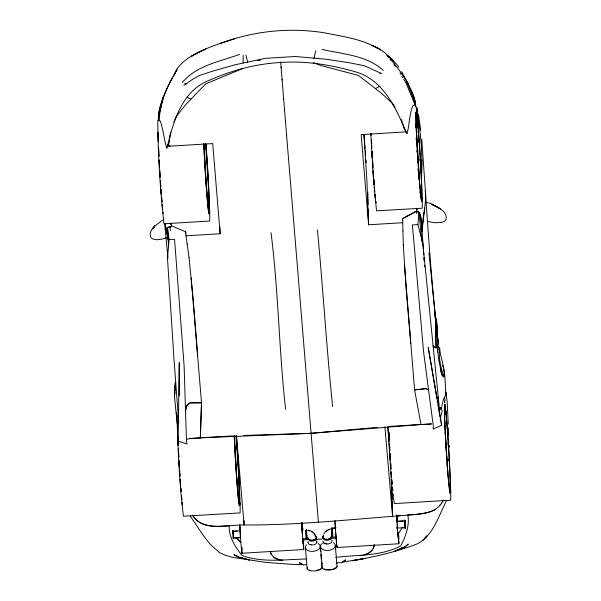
<?xml version="1.0" encoding="UTF-8"?>
<svg xmlns="http://www.w3.org/2000/svg" width="601" height="601" viewBox="0 0 601 601"><rect width="100%" height="100%" fill="white"/><g stroke="black" fill="none" stroke-linecap="round" stroke-linejoin="round"><path stroke-width="0.9" d="M179.233 395.946L179.271 362.553L178.151 441.164L187.084 443.951L186.475 441.126L184.124 366.047L174.568 239.296L169.121 239.649L167.469 258.107L174.065 360.36L178.79 423.081M421.857 159.858L421.369 179.759M243.105 62.774L243.127 55.322M402.73 222.836L402.73 220.327M306.134 538.113L306.112 538.549L306.022 538.105M306.255 530.878L306.277 530.345M332.451 528.647L332.466 528.204L332.556 528.655M448.384 446.52L448.008 442.922M337.041 546.685L336.981 547.503L398.794 543.77L398.801 541.358M437.558 352.133L437.603 348.678L438.587 359.293L441.968 375.069L440.503 369.991M448.511 449.488L448.571 444.8L449.323 446.062L448.857 447.775M425.508 201.132L425.598 193.68L421.744 139.124M437.874 346.709L439.136 347.288L439.662 348.295C438.542 357.4 440.473 367.076 443.568 375.595L443.102 375.257L443.583 375.49M415.539 105.002C412.699 87.821 401.738 72.338 390.485 59.319M421.519 178.031C422.631 154.495 420.993 130.823 416.208 107.744M185.732 410.799L186.152 407.132L187.58 404.42L190.029 402.805L201.508 402.723L200.358 437.956L189.999 438.58L186.393 439.406M177.58 421.654L177.55 422.661A45.18 1.277 86.5 0 0 177.558 427.228L177.595 429.212M201.508 402.723L200.351 437.836L310.815 433.336L421.023 424.501M232.88 530.968L232.88 530.533M404.24 527.828L397.088 527.948M404.834 520.519L404.781 520.128L404.751 521.127M404.751 520.586L404.781 520.128M405.277 527.956L405.239 528.414L405.187 528.024M241.925 552.8L241.865 553.251L241.572 550.681M331.729 533.372L332.083 537.204L336.665 536.926M157.793 120.283C157.95 154.788 160.091 189.39 164.013 223.67M174.944 387.63L175.086 384.993M416.425 213.355L416.2 211.717L419.002 212.273L417.883 224.624L422.736 242.684L439.474 409.221M186.062 408.462L186.152 407.132L187.737 404.413L190.044 402.925L201.523 402.843L191.133 277.797M434.884 315.029L435.049 314.075L437.768 331.429L437.167 329.994M425.485 200.892L422.03 230.837L423.825 254.847M175.237 382.341L174.358 395.075L177.212 423.855M441.292 408.154L440.991 407.44L439.316 410.738M174.899 390.327L175.169 393.114M336.981 546.64L336.785 545.926M437.273 337.026L434.869 314.128M437.415 336.891L434.869 313.301M170.534 132.13L169.121 142.707L167.611 146.298L212.716 143.579L220.146 233.744L186.01 235.81L187.136 243.931M159.025 120.718C160.129 105.528 164.704 91.044 172.352 77.882M415.591 112.853L415.749 112.184M437.866 350.09L438.43 346.371M302.491 538.992L307.073 538.714L307.081 537.587M336.094 527.768L331.512 528.046L331.684 532.914M424.787 208.051L423.127 218.388L422.015 230.867L420.587 215.308L419.273 212.236L416.568 210.966L402.67 218.584L402.745 220.447M334.291 528.384L331.542 528.549L331.579 530.781M332.045 536.693L331.76 533.891M439.662 348.295C440.375 357.798 445.146 367.369 444.011 376.872M415.419 105.243C415.817 97.031 410.243 89.504 406.915 82.134L414.555 101.216L415.231 103.86L414.833 104.619M437.333 331.113L436.98 323.225L435.5 316.434M417.117 208.434L416.568 210.966L417.147 208.344M448.594 447.753L448.151 440.833A43.257 1.225 86.5 0 0 447.467 430.819L446.543 419.077A45.045 1.277 86.5 0 0 445.897 412.121A43.144 1.225 86.5 0 0 445.514 408.597L444.687 404.067L444.424 406.539A45.18 1.277 86.5 0 0 444.432 411.107L444.47 413.09A45.518 1.292 86.5 0 0 444.695 420.332L444.95 426.026A44.121 1.255 86.5 0 0 445.409 435.59L447.985 475.376L449.991 492.948A42.265 1.194 86.5 0 0 450.254 492.354L450.239 481.867A45.03 1.277 86.5 0 0 449.969 474.061L449.548 464.828A44.211 1.255 86.5 0 0 449.015 454.717L448.594 447.753L449.022 446.085L448.248 444.755M313.962 58.342L315.743 50.739M441.712 406.411L443.673 398.801L445.033 395.991M373.266 548.533L374.303 544.754M374.265 545.039C373.694 550.486 368.751 554.46 363.507 555.039M440.353 418.191L442.126 411.505L441.359 407.568L440.661 407.861L439.459 410.611M173.869 121.875L176.604 115.985L185.777 104.544L205.715 83.847L242.939 68.424M323.781 533.981L326.553 530.518L330.588 528.85M173.223 76.222L175.409 73.217M446.558 500.61C438.512 515.756 433.779 534.815 417.748 543.68C396.758 551.853 374.521 556.887 352.321 560.718L365.385 558.344L342.45 562.198L345.62 559.869L341.849 562.664L336.297 562.844M174.095 74.562C166.785 88.775 158.063 104.183 158.694 120.516M441.66 503.187L443.553 500.017M174.35 73.75L177.167 69.678M174.245 74.366L176.904 70.189M402.512 527.145L398.884 532.899L397.524 532.982M241.865 553.251L303.685 549.517L303.685 547.105M175.447 71.481C181.983 60.16 194.228 53.902 205.888 49.087L198.262 52.355L191.531 56.246C205.114 47.817 220.582 43.242 235.697 38.411M439.894 505.283L441.818 503.022M422.961 540.374L426.853 535.919L424.945 538.09M372.53 549.682L368.638 552.95L365.949 554.152M182.268 82.54C196.542 65.381 219.635 61.678 239.499 54.413M440.052 505.125C433.456 513.292 422.255 513.705 412.654 514.817C356.483 518.768 300.515 525.266 244.104 524.996C227.606 524.523 203.484 532.561 192.545 515.335M405.112 546.752L408.297 544.093L404.345 547.383L401.859 547.834L405.112 546.752L404.345 547.383M326.05 531.472L327.778 530.247M162.706 220.056L154.63 226.171L152.496 228.838L154.697 226.194C151.49 228.996 148.665 233.744 151.046 237.913C155.471 241.241 161.631 239.213 166.439 237.816M169.046 227.659L171.518 225.953M183.883 85.41L192.297 79.535L198.961 75.718L213.055 71.023L235.149 64.765L265.266 58.335L295.474 56.509L326.381 59.251L349.414 62.782L364.296 65.727L381.357 73.48L379.749 73.33M169.031 227.351L171.51 225.766L170.737 223.061L171.503 225.833L185.664 231.813L185.732 233.556M379.84 86.191L375.317 88.595M402.685 218.704L416.576 211.146L419.288 212.544L420.903 217.427L422.082 231.783M436.957 398.929L428.228 347.513L441.773 425.238L433.178 429.084L433.344 426.214L423.547 351.585L412.391 224.932L417.883 224.624M318.876 569.703L319.484 569.425M435.132 509.618C426.672 513.78 417.056 514.486 407.778 514.772C409.874 525.484 405.607 536.46 400.777 545.851C381.612 556.045 359.27 554.761 338.31 557.074L335.809 557.315M396.592 515.913L398.26 515.29M396.795 516.605L400.131 515.357M220.815 43.295C254.028 30.846 290.358 27.098 325.359 32.995C344.193 36.774 364.221 39.365 380.583 50.153M328.687 529.827L329.649 529.496M168.565 245.779L167.439 227.471L170.173 226.577L170.271 230.701M234.428 538.06L240.633 537.662M234.42 537.925L239.356 537.602M414.344 105.445L412.947 105.656C409.026 114.475 409.672 124.219 407.117 133.332L406.817 133.828C396.562 109.262 383.754 80.083 355.942 71.97C331.549 64.885 306.044 60.656 280.592 62.496C254.621 63.841 229.214 71.181 205.61 81.871C180.653 93.869 172.878 123.513 166.935 148.319L166.68 147.854C163.863 139.019 163.344 129.778 160.242 120.921L159.4 120.846M359.436 555.632L361.997 555.316M306.502 564.677L303.445 564.985L299.29 562.671L302.829 564.594L292.845 564.407L266.048 562.416L232.046 557.277L225.42 555.294L219.658 552.65L210.515 544.649L203.807 536.167L190.224 516.094M377.496 427.349L310.815 433.336L243.901 435.417M331.016 538.398L336.515 537.963M321.189 563.46L322.805 563.347M257.761 60.491L260.481 60.325M406.268 131.882L361.156 134.609L368.586 224.782L402.723 222.716L402.933 230.897M164.404 223.775L209.704 221.033L209.802 210.898M189.984 438.46L232.752 435.875M388.622 426.462L431.383 423.878M431.398 423.998L421.031 424.622L414.562 389.854L425.944 388.554L428.678 389.854M234.307 531.119L240.25 530.758M396.668 521.315L403.459 520.902M234.315 531.261L237.117 531.089M397.862 521.375L403.466 521.037M303.422 539.893L308.028 539.706A4.38 2.629 -4.7 0 1 307.99 537.978M316.314 539.36L321.835 539.127M306.007 559.028C284.679 559.381 262.524 563.039 241.978 555.444C235.284 547.068 228.62 536.716 229.169 525.559C216.578 526.784 200.005 527.806 192.703 515.17M403.834 527.67L404.225 527.693M241.226 557.54L238.537 557.405L233.954 554.625L239.266 557.202M282.755 560.102L278.909 559.877L273.786 557.698M331.512 528.046L331.677 529.18M307.058 538.714L306.653 533.816M307.524 530.24C310.822 530.36 314.143 532.261 315.45 535.371M427.386 221.469L435.349 222.746L441.066 222.453L444.424 221.326L445.784 220.109C448.609 211.747 437.573 206.962 431.713 204.415L440.525 208.9L431.533 203.822L425.583 202.109M322.061 49.425C342.991 54.24 366.572 55.217 383.31 70.4M308.538 530.773L309.545 530.976M325.434 569.763L323.984 569.342A7.745 2.945 -4.1 0 1 322.211 567.344M279.082 559.403C274.973 558.569 270.878 555.805 270.45 551.305M309.56 570.003L310.169 570.214M313.361 62.654L320.926 65.501L358.481 75.456L381.507 93.298L392.43 103.372L395.045 107.241M433.712 346.702L436.093 347.656L437.708 346.492L438.039 342.427M331.542 528.549L331.654 529.263M190.87 99.075L187.978 97.783L187.219 96.445M428.521 389.869L425.951 388.674L414.577 389.974L404.488 264.906M378.314 48.561L372.011 45.345L380.08 49.207L385.429 53.234L390.395 58.5M311.416 531.697L312.242 532.201M387.637 56.066L389.651 57.335L396.645 64.217L398.816 67.252M167.852 144.631L170.203 146.148M184.8 83.314L186.032 84.14M386.766 55.037L393.197 60.528M387.758 55.946L390.688 58.237L391.867 59.995M387.743 55.705L391.807 59.687M390.087 59.356L391.296 60.626M391.95 59.604L393.392 61.129M236.644 537.85L240.603 542.463L236.08 537.286M158.807 120.087L158.288 119.381L158.529 116.677L163.382 96.844C161.293 104.559 157.026 112.8 158.784 120.748M393.91 64.224L395.481 66.38M313.962 533.741L314.511 534.499M442.321 375.648L443.388 377.165M405.84 131.221L404.127 128.561L401.415 119.576M399.996 72.999L400.905 74.539M401.814 76.072L402.723 77.604M403.632 79.137L406.366 83.742L415.141 105.243M401.723 71.737L408.455 84.283M398.794 543.77L397.359 527.235M303.685 549.517L303.392 546.948M415.509 105.753L416.005 106.94M415.524 105.874L416.012 107.061M433.111 345.432L433.734 346.942L436.116 347.904L437.723 346.612L438.212 342.66L437.723 341.315M270.277 551.778L271.156 554.7M176.206 412.233L177.723 417.935M434.763 314.646L434.951 315.367M306.277 530.352L306.345 533.47M440.909 421.819L441.773 425.238M442.629 365.31C446.265 375.768 444.477 386.931 446.498 397.674L445.844 392.168L447.167 401.964L448.286 424.081M245.929 55.097L247.65 62.211M434.831 311.799L435.177 313.279M165.095 223.737L168.648 241.737M165.117 223.978L168.618 241.519M336.943 547.428L335.546 530.968M417.147 107.684L417.815 110.975M397.051 528.219L396.968 527.565M232.963 530.901L232.91 530.51L233.015 531.412M169.121 239.649L167.439 227.471M437.265 400.769L437.581 402.602M437.889 404.443L439.917 416.373M440.225 418.213L440.533 420.046M444.612 397.712L445.056 400.431M416.613 109.344L418.867 123.1M444.778 402.58L444.515 400.89L444.778 402.632M425.23 191.216L425.621 193.92C428.798 243.165 432.525 292.394 438.039 341.428L437.01 333.322M418.469 114.355L420.768 130.379M441.359 407.568L441.435 408.117M437.874 396.84L438.137 398.681M438.392 400.521L438.647 402.362M187.129 243.811L189.045 257.874M162.946 212.13L163.126 213.543M398.606 542.185L398.756 543.079L398.703 537.294M186.025 235.93L185.656 231.693M437.325 335.193L438.039 341.428M271.028 232.722C278.511 291.35 278.969 350.571 285.603 409.356M238.469 499.649L238.83 502.691A44.211 1.255 86.5 0 0 239.589 505.554L239.709 504.344A44.294 1.255 86.5 0 0 239.761 500.543L239.641 494.57A45.03 1.277 86.5 0 0 239.371 486.765L238.958 477.547A44.211 1.255 86.5 0 0 238.417 467.443M404.826 520.391L404.954 521.758M405.134 527.513L405.194 528.151M233.263 537.895L233.323 538.534M392.641 492.978L394.376 503.593L450.682 500.19L450.78 490.055M241.625 551.207L241.827 552.552L241.79 547.391M189.03 257.754L193.312 300.65L197.699 356.13M419.002 212.273L421.827 241.662M182.171 503.014L182.343 504.675M445.168 405.119L445.491 408.357M428.964 252.758L435.455 317.628L436.093 347.656L435.733 323.315M317.433 229.913C323.045 288.728 326.501 347.724 332.638 406.531M332.894 536.197L332.451 528.933M305.992 537.82L305.556 530.555M162.578 208.592L162.225 204.933M398.501 541.2L398.576 542.297M336.763 546.031L335.433 529.338M164.614 223.377L167.995 258.347M440.21 415.854L440.608 420.114M394.459 63.556L394.624 65.291M181.555 496.704L181.765 499.025M445.679 411.955L445.927 414.72M404.886 520.917L405.021 522.652M405.066 526.792L405.134 527.633M286.624 135.608L318.447 522.675M233.015 531.299L233.083 532.14M233.196 537.174L233.263 538.015M417.417 124.587L417.635 127.104M236.05 435.687L238.71 476.443L239.145 498.965L238.146 493.053L236.636 475.023L234.495 436.213M205.647 143.812L208.307 184.567L208.742 207.09L207.743 201.177L206.233 183.14L204.092 144.338M387.893 427.003L388.524 434.448M388.682 436.311L389.163 441.9M389.718 448.414L389.32 443.756A44.594 1.262 86.5 0 0 389.756 451.066M390.199 453.995L390.357 455.858M384.903 426.687L392.536 516.026L392.205 501.242M236.471 435.65L244.104 524.996L243.998 520.376M180.863 488.628L181.104 491.49M410.753 343.261L406.058 287.796L403.301 244.81M161.586 197.519L161.932 201.643M363.981 134.737L365.138 148.725M365.288 150.596L365.671 155.253M366.054 159.919L366.287 162.713M397.141 515.14L397.674 521.66M396.457 515.177L396.915 520.767M397.081 527.55L397.306 530.187M387.818 426.838L390.74 470.267L392.453 512.352M335.298 545.28L337.033 566.48M320.483 546.707L322.204 567.72M284.498 109.465L285.452 121.124M320.235 546.136L320.686 551.673M320.911 554.438L321.287 559.05M321.512 561.822L321.896 566.435M283.619 98.632L284.536 109.885M285.437 120.861L286.557 134.707M281.073 66.899L282.132 80.068M305.428 547.669L307.149 568.666M302.228 522.983L302.799 530.029M302.183 522.75L302.791 530.195M301.499 522.787L302.108 530.24M302.25 532.982L303.64 548.818L303.61 543.657M241.587 551.185L240.317 535.085M446.265 422.526L446.378 423.96M444.567 423.983L444.778 426.627M417.98 131.243L418.093 132.678M416.561 131.957L419.498 180.195M373.912 179.181L374.107 181.607M374.13 184.695L374.01 183.26A45.06 1.277 86.5 0 1 373.777 180.24M391.349 471.838L391.544 474.272M391.574 477.352L391.454 475.917A45.06 1.277 86.5 0 1 391.228 472.904M282.064 79.234L283.664 99.203M236.306 435.928L236.651 440.383M205.903 144.052L206.248 148.5M280.69 61.933L281.155 67.905M418.619 177.55L418.739 179.053M424.036 257.882L424.321 261.593M404.999 525.89L405.066 526.874M363.921 134.639L366.948 181.209L368.586 224.782M286.549 134.639L286.632 135.661M233.083 532.05L233.338 536.167M233.196 537.256L232.94 533.14M161.353 194.581L161 189.931M424.036 257.634L424.314 261.352M424.591 265.071L424.734 266.934M180.631 485.616L180.165 479.222M397.306 526.461L397.366 527.603M302.19 532.201L302.25 533.35M240.438 537.084L240.257 534.199M445.213 432.314L446.971 460.667M417.455 160.933L417.575 162.668M373.281 170.609L373.454 173.043M373.146 171.345L373.311 173.847A45.06 1.277 86.5 0 0 373.544 177.107M390.725 463.273L390.89 465.7M390.53 463.168L390.763 466.511A45.06 1.277 86.5 0 0 390.935 468.96M445.176 405.239L445.394 408.485M405.021 522.6L405.254 526.739M404.931 524.876L404.999 525.943M397.246 525.605L397.299 526.716M335.486 530.45L335.373 528.452M332.068 533.808L331.895 530.886L331.985 532.336M306.72 534.882L307.043 538.203L307.058 537.549M302.13 531.352L302.19 532.456M237.342 450.119L237.793 456.993A44.204 1.255 86.5 0 1 238.394 467.39M206.947 158.243L207.39 165.11A44.211 1.255 86.5 0 1 208.547 185.626L208.968 194.889A45.03 1.277 86.5 0 1 209.246 202.695L209.358 208.66A44.294 1.255 86.5 0 1 209.313 212.461L209.186 213.678A44.211 1.255 86.5 0 1 208.434 210.816L208.066 207.766A44.234 1.255 86.5 0 1 207.45 201.448A45.511 1.292 86.5 0 1 206.999 196.234L206.774 193.357A45.06 1.277 86.5 0 1 206.075 183.951L205.399 173.742A44.204 1.255 86.5 0 1 204.242 153.225M160.384 180.773L160.767 186.678M179.947 475.879L179.556 469.869M419.303 149.717L419.415 151.444M397.186 524.718L397.238 525.785M372.68 161.504L372.898 164.854M372.86 167.101L372.635 163.637A44.204 1.255 86.5 0 1 372.47 161.023M390.124 454.168L390.342 457.519M390.304 459.757L390.079 456.302A44.204 1.255 86.5 0 1 389.914 453.68M332.037 533.357L331.97 532.298M331.722 533.515L331.662 532.306M302.078 530.465L302.123 531.532M397.171 524.823L397.058 522.862M335.185 525.627L335.358 528.557M306.675 534.424L306.623 533.29M302.018 529.571L302.063 530.57M240.077 531.374L240.25 534.304M179.391 467.255L178.97 460.276M160.106 176.469L159.731 170.346A44.594 1.262 86.5 0 0 160.174 177.505M404.931 524.898L404.766 521.803M220.146 233.744L219.891 227.058M159.137 160.016L159.581 167.732M445.649 409.972L445.919 414.6M416.831 150.483L416.929 152.226M335.245 526.596L335.298 527.58M301.942 528.61L302.002 529.594M240.13 532.343L240.19 533.327M306.33 533.342L306.518 536.265L306.518 529.556L306.6 532.779M178.775 456.813L178.482 451.712A44.121 1.255 86.5 0 1 178.354 449.225M398.486 532.486L398.561 533.515M397.809 532.524L398.027 537.339M397.081 522.923L396.953 520.947M389.538 444.086L389.771 448.248M372.102 151.429L372.327 155.584M301.965 528.67L301.845 526.694M448.654 459.051L448.744 460.734M331.579 531.141L331.609 531.72M306.608 533.23L306.495 530.683M420.497 170.406L420.58 172.059M398.531 533.38L398.613 534.462M397.028 522.036L396.915 520.038M335.215 525.77L335.095 523.772M303.422 539.12L303.497 540.209M302.746 539.165L302.927 543.695M301.92 527.776L301.762 524.913M240.032 530.428L240.107 531.517M447.121 463.717L447.324 468.074M416.177 137.982L416.298 140.386M398.576 534.244L398.651 535.378M388.764 432.532L388.922 435.74M371.358 140.672L371.478 143.076A44.204 1.255 86.5 0 0 371.734 148.094M335.17 524.898L335.058 522.9M303.467 539.991L303.543 541.125M239.987 529.511L240.062 530.645M234.638 445.056L234.345 438.783A44.309 1.255 86.5 0 1 234.225 435.838M204.235 153.18L203.942 146.899A44.309 1.255 86.5 0 1 203.822 143.955M388.967 432.48L389.17 436.844M371.568 140.694L371.726 144.18M370.794 133.46L373.431 178.782L376.534 210.831L422.225 208.201L422.33 198.06M449.248 471.154L449.308 472.626M447.429 470.41L447.505 472.221M398.621 535.085L398.718 537.046M396.945 520.323L396.84 518.362M303.505 540.832L303.58 541.989M301.837 526.07L301.732 524.11M239.949 528.647L240.024 529.804M233.331 536.115L233.383 537.121M232.895 532.185L232.948 533.192M419.528 181.051L419.596 182.764A42.002 1.194 86.5 0 1 419.678 185.168M398.651 535.882L398.763 538.443M396.915 519.534L396.818 517.626M335.095 523.268L334.99 520.706M303.543 541.621L303.61 542.793M239.919 527.843L239.987 529.008M448.361 427.889L448.639 435.733M415.742 127.517L415.607 123.37M303.573 542.365L303.633 543.529M301.71 523.373L301.77 524.538M239.889 527.107L239.957 528.271M405.247 526.656L405.277 527.528M404.743 521.022L404.773 521.886M233.376 537.039L233.406 537.91M232.872 531.404L232.903 532.268M177.813 436.454L178.024 442.148A44.121 1.255 86.5 0 0 178.159 445.221M446.243 421.436L446.303 423.427M402.918 230.769L403.316 244.93M396.803 516.973L396.863 518.115M335.027 521.232L335.05 521.848M303.595 543.041L303.655 544.183M301.732 523.246L301.747 523.862M241.82 547.263L241.895 550.524M239.874 526.453L239.934 527.595M396.765 515.237L396.848 517.499M391.867 486.449L392.16 499.393M367.85 192.425L368.12 204.445M368.225 209.065L368.458 219.23M239.837 524.711L239.919 526.979M175.169 388.749L175.199 390.034M405.269 527.415L405.284 528.091M240.205 502.774L240.107 512.916L183.41 516.214C179.414 483.069 177.866 449.616 177.025 416.253M233.398 537.797L233.413 538.473M232.865 530.841L232.88 531.509M236.328 436.048A44.594 1.262 86.5 0 1 239.656 494.676A44.594 1.262 86.5 0 1 237.951 494.232A44.594 1.262 86.5 0 1 234.217 435.5M182.396 504.893A44.594 1.262 86.5 0 1 182.126 502.519M181.84 499.679A44.594 1.262 86.5 0 1 181.434 495.337M181.104 491.4A44.594 1.262 86.5 0 1 180.826 487.907M180.616 485.135A44.594 1.262 86.5 0 1 180.21 479.628M179.977 476.202A44.594 1.262 86.5 0 1 179.571 470.05M179.399 467.383A44.594 1.262 86.5 0 1 179.023 461.087M178.82 457.474A44.594 1.262 86.5 0 1 178.369 449.022M178.189 445.311A44.594 1.262 86.5 0 1 177.843 437.212M177.588 429.054A44.594 1.262 86.5 0 1 177.58 421.489M234.638 445.101A44.204 1.255 86.5 0 0 235.795 465.617L236.478 475.827A45.06 1.277 86.5 0 0 237.177 485.24L237.403 488.11A45.511 1.292 86.5 0 0 237.853 493.323M236.869 443.613A44.204 1.255 86.5 0 1 237.275 449.36M238.477 499.701A44.211 1.255 86.5 0 1 237.861 493.383M205.925 144.172A44.594 1.262 86.5 0 1 209.253 202.8A44.594 1.262 86.5 0 1 207.548 202.357A44.594 1.262 86.5 0 1 203.814 143.624M162.443 207.135A44.594 1.262 86.5 0 1 162.202 204.625M161.962 201.846A44.594 1.262 86.5 0 1 161.571 197.151M161.361 194.454A44.594 1.262 86.5 0 1 160.933 188.752M160.76 186.242A44.594 1.262 86.5 0 1 160.407 181.029M159.573 167.656A44.594 1.262 86.5 0 1 159.167 160.182M158.972 156.478A44.594 1.262 86.5 0 1 158.589 148.124L158.634 149.604A44.121 1.255 86.5 0 0 158.919 155.869M158.341 141.716A44.594 1.262 86.5 0 1 158.131 132.137M158.138 132.919A45.18 1.277 86.5 0 0 158.161 134.684L158.198 136.667A45.518 1.292 86.5 0 0 158.333 141.303M206.233 148.59A44.204 1.255 86.5 0 1 206.932 158.326M392.791 490.649A44.594 1.262 86.5 0 1 392.408 486.96M392.175 484.444A44.594 1.262 86.5 0 1 391.762 479.696A45.511 1.292 86.5 0 0 392.13 484M391.536 476.969A44.594 1.262 86.5 0 1 391.183 472.409M390.905 468.57A44.594 1.262 86.5 0 1 390.545 463.484M390.372 460.854A44.594 1.262 86.5 0 1 389.921 453.763M389.132 440.007A44.594 1.262 86.5 0 1 388.764 432.585M393.43 495.404A44.211 1.255 86.5 0 1 393.279 494.525M392.761 490.371A44.211 1.255 86.5 0 1 392.423 487.103M389.756 451.066A44.204 1.255 86.5 0 1 389.358 444.162M389.087 439.076A44.204 1.255 86.5 0 1 388.922 435.785M375.745 201.222A44.594 1.262 86.5 0 0 376.001 202.777A44.211 1.255 86.5 0 1 375.835 201.861M375.347 197.984A44.594 1.262 86.5 0 1 374.964 194.296M374.731 191.787A44.594 1.262 86.5 0 1 374.318 187.031A45.511 1.292 86.5 0 0 374.686 191.343M374.092 184.312A44.594 1.262 86.5 0 1 373.747 179.752M373.461 175.913A44.594 1.262 86.5 0 1 373.108 170.819M372.928 168.19A44.594 1.262 86.5 0 1 372.477 161.106M372.004 153.045A44.594 1.262 86.5 0 0 372.312 158.401A44.204 1.255 86.5 0 1 371.914 151.505M371.688 147.343A44.594 1.262 86.5 0 1 371.32 139.928M371.042 133.52A44.594 1.262 86.5 0 0 371.118 135.285A44.309 1.255 86.5 0 1 371.057 133.858M421.143 184.868A41.965 1.187 86.5 0 1 421.203 186.641M419.881 159.288A47.584 1.352 86.5 0 1 419.986 161.023M418.619 139.635A43.264 1.225 86.5 0 1 418.792 142.091M416.801 118.262A43.264 1.225 86.5 0 1 416.996 120.14M418.153 171.15A43.264 1.225 86.5 0 1 417.98 168.656M419.949 193.101A43.264 1.225 86.5 0 1 419.814 191.711M375.309 197.661A44.234 1.255 86.5 0 1 374.971 194.393M316.434 541.486A4.087 2.457 -4.7 0 1 316.449 542.448M311.175 544.604A4.087 2.457 -4.7 0 1 310.679 544.506M308.598 543.206A4.087 2.457 -4.7 0 1 308.456 542.906M315.127 536.009A4.087 2.457 -4.7 0 1 313.684 539.983A4.087 2.457 -4.7 0 1 308.02 538.203M316.517 540.712A4.598 2.765 -4.7 0 1 312.836 544.934A4.598 2.765 -4.7 0 1 308.08 541.584M315.044 535.536A4.598 2.765 -4.7 0 1 313.647 540.329A4.598 2.765 -4.7 0 1 307.569 537.557M318.32 543.589A7.445 4.477 -4.7 0 1 318.297 549.652A7.445 4.477 -4.7 0 1 308.298 550.689A7.445 4.477 -4.7 0 1 306.578 544.807M321.963 567.359A7.745 2.945 -4.1 0 1 320.145 569.575L318.703 570.169A7.325 2.787 -4.1 0 1 309.673 570.499L308.982 570.274A7.745 2.945 -4.1 0 1 307.524 567.517M320.446 568.809A6.881 2.614 -4.1 0 1 320.01 569.124M318.184 569.951A6.521 2.479 -4.1 0 1 316.629 570.334M316.449 538.797A4.38 2.629 -4.7 0 0 316.509 538.451L316.502 538.105A4.38 2.629 -4.7 0 0 316.411 537.775M315.487 540.089A4.38 2.629 -4.7 0 1 309.335 540.72M315.983 537.955A3.891 2.336 -4.7 0 1 315.623 538.864M315.375 539.142A3.891 2.336 -4.7 0 1 310.011 540.134M309.605 539.968A3.891 2.336 -4.7 0 1 309.237 539.781M315.397 538.511A3.463 2.081 -4.7 0 1 315.232 538.774M331.211 536.475A4.087 2.457 -4.7 0 1 326.163 539.337A4.087 2.457 -4.7 0 1 323.714 535.746M326.786 543.747A4.087 2.457 -4.7 0 1 325.772 543.605M324.157 542.868A4.087 2.457 -4.7 0 1 323.886 542.605M323.669 542.32A4.087 2.457 -4.7 0 1 323.526 542.019M331.602 539.833A4.598 2.765 -4.7 0 1 328.138 543.995A4.598 2.765 -4.7 0 1 323 541.005M331.722 536.453A4.598 2.765 -4.7 0 1 325.704 539.6A4.598 2.765 -4.7 0 1 323.676 535.266M333.435 542.718A7.445 4.477 -4.7 0 1 333.067 548.938A7.445 4.477 -4.7 0 1 322.797 549.524A7.445 4.477 -4.7 0 1 322.264 543.357M325.426 569.763A7.325 2.787 -4.1 0 0 334.464 569.004L335.155 568.696A7.745 2.945 -4.1 0 0 336.913 566.112M324.66 569.109A6.881 2.614 -4.1 0 1 324.134 568.877M333.983 568.771A6.521 2.479 -4.1 0 1 332.548 569.237M331.744 569.417A6.521 2.479 -4.1 0 1 325.952 569.478M335.869 567.539A6.881 2.614 -4.1 0 1 335.531 567.877M335.103 568.193A6.881 2.614 -4.1 0 1 334.577 568.493M331.482 536.896A4.38 2.629 -4.7 0 1 331.354 538.263M330.512 539.202A4.38 2.629 -4.7 0 1 324.352 539.796M323.083 538.729A4.38 2.629 -4.7 0 1 322.85 538.068L322.85 537.722A4.38 2.629 -4.7 0 1 323.06 537.039M331.038 537.069A3.891 2.336 -4.7 0 1 327.951 539.39M325.945 539.428A3.891 2.336 -4.7 0 1 324.63 539.044M324.27 538.849A3.891 2.336 -4.7 0 1 323.368 537.812M331.023 537.887A3.891 2.336 -4.7 0 1 330.896 538.195M323.736 538.887A3.891 2.336 -4.7 0 1 323.541 538.609M330.558 537.354A3.463 2.081 -4.7 0 1 330.272 537.887M324.307 538.458A3.463 2.081 -4.7 0 1 324.082 538.233M421.894 197.361L421.804 200.358A42.265 1.194 86.5 0 1 421.541 200.952L419.536 183.38L416.951 143.594A44.121 1.255 86.5 0 1 416.493 134.031L416.245 128.336A45.518 1.292 86.5 0 1 416.02 121.094L415.982 119.111A45.18 1.277 86.5 0 1 415.975 114.551L416.238 112.079L417.064 116.602A43.144 1.225 86.5 0 1 417.447 120.125A45.045 1.277 86.5 0 1 418.093 127.081L419.01 138.823A43.257 1.225 86.5 0 1 419.701 148.838L420.565 162.721A44.211 1.255 86.5 0 1 421.098 172.833L421.511 182.065A45.03 1.277 86.5 0 1 421.789 189.871L421.894 197.361M154.63 226.171L154.622 227.246L154.63 226.171M331.842 528.925L331.917 531.036L331.842 528.91M174.636 393.602L174.606 395.435L174.673 393.167L174.636 393.602M233.406 538.338L233.368 538.797L233.316 538.406M403.076 547.519L394.722 551.215L403.076 547.519M249.332 559.997L240.009 557.367L249.332 559.997M444.725 421.091A44.594 1.262 86.5 0 0 449.856 492.535A44.594 1.262 86.5 0 0 447.535 431.728A44.594 1.262 86.5 0 0 444.725 421.091M416.275 129.095A44.594 1.262 86.5 0 0 421.406 200.539A44.594 1.262 86.5 0 0 419.085 139.732A44.594 1.262 86.5 0 0 416.275 129.095"/></g></svg>
